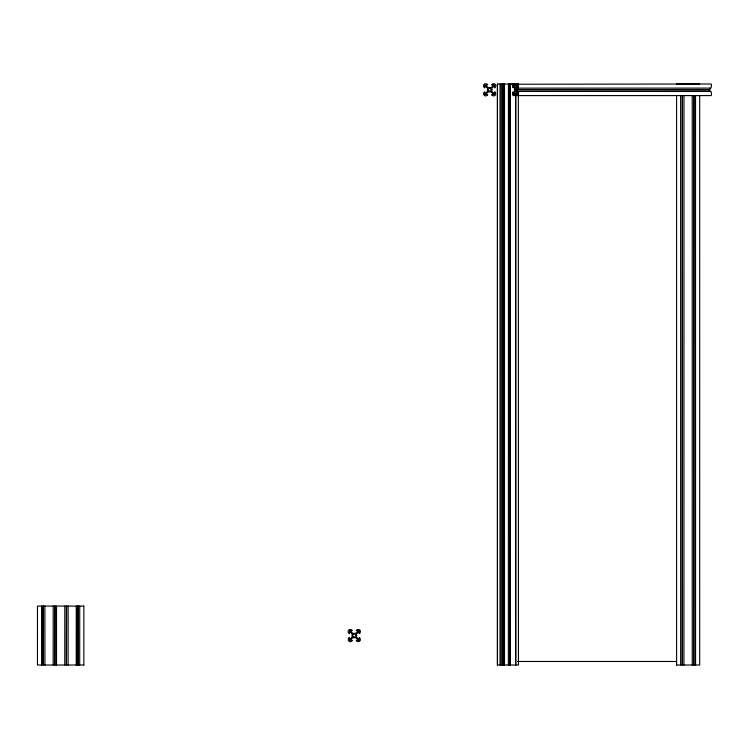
<?xml version="1.0" encoding="UTF-8"?>
<svg xmlns="http://www.w3.org/2000/svg" width="749" height="749" viewBox="0 0 749 749"><rect width="100%" height="100%" fill="white"/><g stroke="black" fill="none" stroke-linecap="round" stroke-linejoin="round"><path stroke-width="1.12" d="M356.561 635.424L356.561 633.897L358.106 632.353L359.052 632.353C358.743 635.892 361.561 631.182 359.913 630.087C358.78 628.308 353.987 630.948 357.488 630.789L357.488 631.735L355.944 633.279L354.296 633.401L352.648 633.279L351.103 631.735L351.103 630.789C354.642 630.892 349.633 628.261 348.613 630.181C346.965 631.229 349.998 635.938 349.54 632.353L350.495 632.353L352.03 633.897L352.152 635.545L352.03 637.193L350.495 638.738L349.54 638.738C349.614 635.152 346.984 640.358 349.034 641.275C350.083 642.876 354.689 639.749 351.103 640.301L351.103 639.346L352.648 637.802L354.296 637.689L355.944 637.802L357.488 639.346L357.488 640.301C353.949 639.992 358.659 642.811 359.754 641.163C361.533 640.03 358.911 635.255 359.052 638.738L358.106 638.738L356.561 637.193L356.561 635.667M491.915 89.665L491.915 88.139L493.46 86.603L494.415 86.603C494.106 90.133 496.924 85.423 495.276 84.328C494.125 82.559 489.425 85.152 492.851 85.03L492.851 85.985L491.307 87.53L489.659 87.642L488.011 87.53L486.466 85.985L486.466 85.03C489.968 85.124 485.024 82.512 483.976 84.422C482.365 85.498 485.333 90.161 484.903 86.603L485.848 86.603L487.393 88.139L487.515 89.786L487.393 91.434L485.848 92.979L484.903 92.979C485.015 89.477 482.375 94.421 484.294 95.469C485.305 97.033 490.015 94.215 486.466 94.543L486.466 93.597L488.011 92.052L489.659 91.94L491.307 92.052L492.851 93.597L492.851 94.543C489.312 94.234 494.022 97.052 495.117 95.413C496.859 94.318 494.34 89.505 494.415 92.979L493.46 92.979L491.915 91.434L491.915 89.908M516.894 84.094L516.454 85.03M516.445 87.53L517.213 85.03M518.289 94.543L514.02 94.543L514.797 92.052L517.138 92.052M518.139 95.582L518.505 92.436L518.027 91.462L517.522 92.979L516.688 89.786L517.522 86.603L517.999 88.11L518.505 87.146L518.139 84M514.338 95.488L514.778 94.608M709.78 88.139L709.78 91.434M509.395 84.244L711.119 83.991L711.55 84.862L711.063 88.11L516.754 88.139M513.149 83.991C511.633 84.796 513.393 89.992 513.243 86.603L514.488 88.139L514.544 89.786L514.488 91.434L513.243 92.979C513.421 89.608 511.623 94.711 513.149 95.591L711.119 95.591L711.55 94.72L711.063 91.462L516.754 91.434M518.439 84.019L497.411 84.019L497.402 665.009L518.439 665.009L518.345 95.713M676.497 84.019L699.688 84.019M518.289 85.03L514.02 85.03L514.797 87.53L517.138 87.53M514.02 85.985L517.531 85.985M516.754 89.665L709.78 89.665M516.688 89.786L709.78 89.908M514.02 93.597L517.531 93.597M83.851 606.072L37.459 606.072L37.45 665.009L83.851 665.009M517.503 661.479L676.656 661.479M676.497 665.009L699.688 665.009L699.697 95.713M514.338 84.094L514.778 85.03M516.445 92.052L517.213 94.543M516.454 94.608L516.894 95.488M695.54 95.713L695.568 665.009M694.005 95.713L693.892 665.009M693.78 95.713L693.78 665.009M692.216 95.713L692.245 665.009M683.968 95.713L683.94 665.009M682.405 95.713L682.405 665.009M682.292 95.713L682.18 665.009M680.616 95.713L680.644 665.009M676.59 95.713L676.59 665.009M517.999 85.03L517.84 85.976L517.522 85.03M517.999 94.543L517.999 93.606L517.522 94.543M515.724 95.713L515.78 665.009M515.64 95.713L515.64 665.009M510.078 84.019L510.078 665.009M509.947 84.019L510.032 665.009M508.44 84.019L508.384 665.009M504.489 84.019L504.489 665.009M504.189 84.019L504.152 665.009M504.058 84.019L504.011 665.009M503.843 84.019L503.843 665.009M502.513 84.019L502.513 665.009M501.268 84.019L501.24 665.009M500.042 84.019L500.042 665.009M497.476 84.019L497.476 665.009M83.851 606.072L83.851 665.009M79.731 606.072L79.703 665.009M78.168 606.072L78.168 665.009M78.055 606.072L78.055 665.009M77.943 606.072L77.943 665.009M68.131 606.072L68.103 665.009M66.567 606.072L66.455 665.009M66.333 606.072L66.333 665.009M64.807 606.072L64.779 665.009M56.531 606.072L56.503 665.009M54.967 606.072L54.967 665.009M54.855 606.072L54.733 665.009M53.207 606.072L53.179 665.009M44.893 606.072L44.921 665.009M43.367 606.072L43.367 665.009M43.255 606.072L43.255 665.009M43.133 606.072L43.133 665.009M41.579 606.072L41.607 665.009M513.711 85.349L513.243 85.976L513.243 85.03L513.711 85.349M485.848 85.349L484.903 85.976L484.903 85.03L485.848 85.349M494.097 93.606L493.469 94.543L494.415 94.543L494.097 93.606M350.485 631.098L349.54 631.735L349.54 630.789L350.485 631.098M358.734 639.356L358.106 640.301L359.052 640.301L358.734 639.356M494.415 85.03C492.093 84.375 495.07 87.352 494.415 85.03M485.212 93.606L484.903 94.543L485.848 94.543L485.212 93.606M513.402 93.606L513.711 94.543L513.402 93.606M359.052 630.789C356.73 630.134 359.707 633.111 359.052 630.789M349.858 639.356L349.54 640.301L350.485 640.301L349.858 639.356M76.407 665.009L76.407 606.072L76.379 665.009M514.994 89.065A1.451 0.721 90 0 0 515.621 91.238A1.451 0.721 90 0 0 516.248 89.065A1.451 0.721 90 0 0 514.994 89.065M488.928 91.041A1.451 1.451 0 0 0 491.11 89.786A1.451 1.451 0 0 0 488.928 88.532A1.451 1.451 0 0 0 488.928 91.041M353.575 636.8A1.451 1.451 0 0 0 355.747 635.545A1.451 1.451 0 0 0 353.575 634.291A1.451 1.451 0 0 0 353.575 636.8"/></g></svg>
